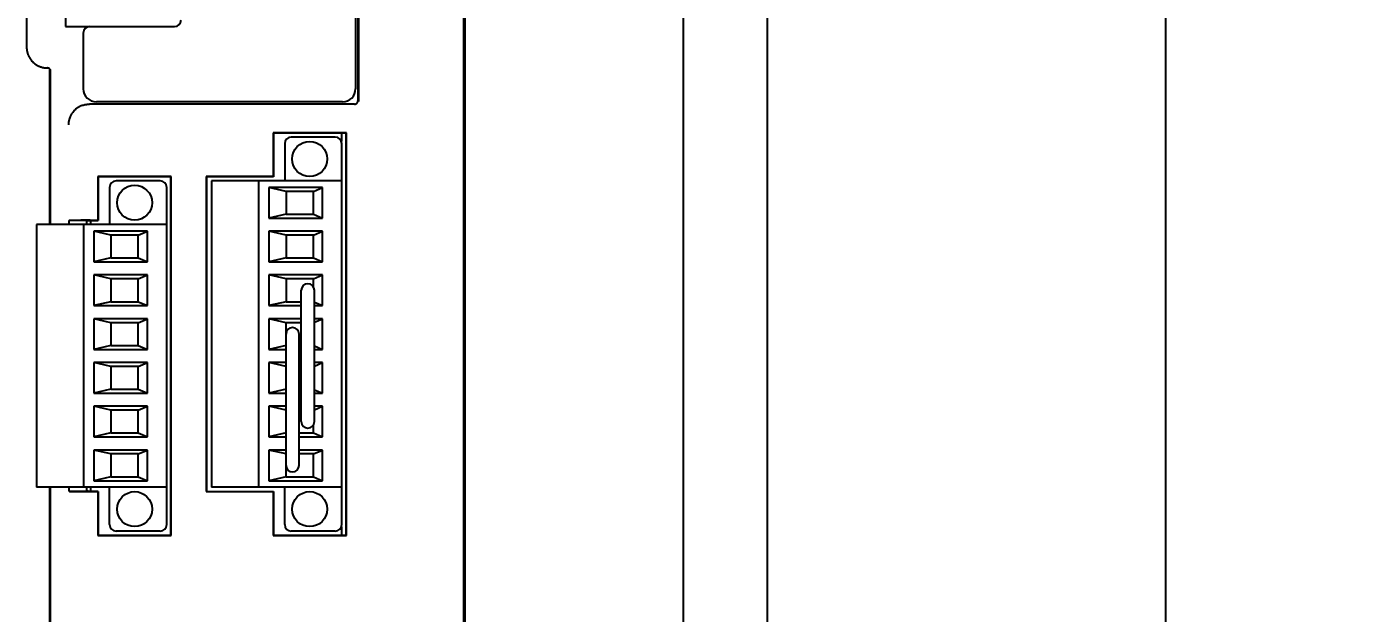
# Model space of a CAD drawing. Extents: x 0 to 34, y -0.3 to 21.7.
# Drawn here: x 17.28 to 24.87, y 8.44 to 11.79 of the extents above; entities that cross this region are included whole.
import ezdxf
from ezdxf.enums import TextEntityAlignment as Align

# ---------------------------------------------------------------- set-up
doc = ezdxf.new("R2010")
doc.units = 0
doc.header["$LTSCALE"] = 1.87
doc.layers.get('0').update_dxf_attribs({"linetype": 'CONTINUOUS'})
doc.dimstyles.get("Standard").update_dxf_attribs({"dimtxt": 2.5, "dimasz": 2.5, "dimexe": 1.25, "dimexo": 0.625, "dimtad": 1, "dimcen": 2.5, "dimazin": 3, "dimtfac": 1, "dimtmove": 0, "dimatfit": 3})

# ---------------------------------------------------------------- blocks, each defined once
blk = doc.blocks.new('*D1')
at = {"color": 2, "linetype": 'CONTINUOUS'}
for p, q in [((21.5597, 16.4745), (23.9119, 16.4745)), ((23.7869, 16.4745), (23.7869, 13.205)), ((23.7869, 7.7245), (23.7869, 12.645)), ((21.5597, 7.7245), (23.9119, 7.7245))]:
    blk.add_line(p, q, dxfattribs=at)
for points in [[(23.8181, 16.287), (23.7869, 16.4745), (23.7556, 16.287), (23.8181, 16.287)], [(23.7556, 7.912), (23.7869, 7.7245), (23.8181, 7.912), (23.7556, 7.912)]]:
    blk.add_lwpolyline(points, dxfattribs=at)
for s, p, p2 in [('7.000', (23.3389, 12.965), (23.9789, 12.965)), ('[', (23.3389, 12.725), (23.4669, 12.725)), ('177,8', (23.4669, 12.725), (24.1069, 12.725)), (']', (24.1069, 12.725), (24.2349, 12.725))]:
    blk.add_text(s, height=0.16, dxfattribs=at).set_placement(p, p2, align=Align.FIT)
blk = doc.blocks.new('*D5')
at = {"color": 2, "linetype": 'CONTINUOUS'}
for p, q in [((19.7275, 17.1406), (21.6658, 17.1406)), ((21.813, 17.1406), (21.8727, 17.1406)), ((22.1101, 17.1406), (25.065, 17.1406)), ((24.94, 17.1406), (24.94, 14.2146)), ((24.94, 7.0583), (24.94, 13.6546)), ((19.7275, 7.0583), (25.065, 7.0583))]:
    blk.add_line(p, q, dxfattribs=at)
for points in [[(24.9713, 16.9531), (24.94, 17.1406), (24.9088, 16.9531), (24.9713, 16.9531)], [(24.9088, 7.2458), (24.94, 7.0583), (24.9713, 7.2458), (24.9088, 7.2458)]]:
    blk.add_lwpolyline(points, dxfattribs=at)
for s, p, p2 in [('8.07', (24.492, 13.9746), (25.004, 13.9746)), ('[', (24.492, 13.7346), (24.62, 13.7346)), ('204,9', (24.62, 13.7346), (25.26, 13.7346)), (']', (25.26, 13.7346), (25.388, 13.7346))]:
    blk.add_text(s, height=0.16, dxfattribs=at).set_placement(p, p2, align=Align.FIT)

msp = doc.modelspace()

# ---------------------------------------------------------------- linework, layer by layer
at = {"color": 7, "linetype": 'CONTINUOUS'}
for p, q in [((19.776, 16.9681), (19.776, 7.2308)), ((21.0322, 7.212), (21.0322, 16.987)), ((21.5097, 16.987), (21.5097, 7.212)), ((19.7837, 16.9008), (19.7837, 7.2981)), ((19.1728, 16.624), (19.1728, 11.3687)), ((19.176, 16.6273), (19.176, 11.3654)), ((19.1598, 16.5557), (19.1598, 11.4382)), ((17.2809, 14.5621), (17.2809, 11.6755)), ((17.5035, 14.4445), (17.5035, 11.7932)), ((17.5035, 11.7932), (17.5053, 11.795)), ((17.5035, 11.7932), (18.126, 11.7932)), ((17.6048, 11.7557), (17.6048, 11.4382)), ((17.4135, 10.662), (17.4135, 11.5507)), ((17.4184, 10.662), (17.4184, 11.5381)), ((19.154, 11.3499), (17.6398, 11.3499)), ((19.0848, 11.3632), (17.6798, 11.3632)), ((18.6885, 11.187), (18.6885, 10.937)), ((18.6885, 11.187), (18.6903, 11.1852)), ((19.1073, 11.187), (18.6885, 11.187)), ((18.6903, 11.1852), (18.6903, 10.9352)), ((19.1055, 11.1852), (18.6903, 11.1852)), ((19.0437, 11.162), (18.7924, 11.162)), ((19.0787, 11.1852), (19.0787, 11.1378)), ((19.1073, 11.187), (19.1055, 11.1852)), ((19.1055, 8.8887), (19.1055, 11.1852)), ((19.1073, 8.887), (19.1073, 11.187)), ((18.7549, 11.1245), (18.7549, 10.912)), ((19.0812, 8.9495), (19.0812, 11.1245)), ((17.6885, 10.937), (17.6885, 10.687)), ((17.6885, 10.937), (17.6903, 10.9352)), ((18.1073, 10.937), (17.6885, 10.937)), ((17.6903, 10.9352), (17.6903, 10.6852)), ((18.1055, 10.9352), (17.6903, 10.9352)), ((18.1073, 10.937), (18.1055, 10.9352)), ((18.1055, 8.8887), (18.1055, 10.9352)), ((18.1073, 8.887), (18.1073, 10.937)), ((18.3073, 10.937), (18.309, 10.9352)), ((18.3073, 10.937), (18.3073, 9.137)), ((18.6885, 10.937), (18.3073, 10.937)), ((18.309, 10.9352), (18.309, 9.1387)), ((18.6903, 10.9352), (18.309, 10.9352)), ((18.6885, 10.937), (18.6903, 10.9352)), ((17.7549, 10.8745), (17.7549, 10.662)), ((18.0437, 10.912), (17.7924, 10.912)), ((18.0812, 8.9495), (18.0812, 10.8745)), ((18.3374, 10.912), (18.3374, 9.162)), ((19.0812, 10.912), (18.3374, 10.912)), ((18.6062, 10.912), (18.6062, 9.162)), ((18.6649, 10.8745), (18.6649, 10.6995)), ((18.7624, 10.852), (18.6649, 10.8745)), ((18.9712, 10.8745), (18.6649, 10.8745)), ((18.7624, 10.852), (18.7624, 10.722)), ((18.9187, 10.852), (18.7624, 10.852)), ((18.9187, 10.852), (18.9712, 10.8745)), ((18.9187, 10.722), (18.9187, 10.852)), ((18.9712, 10.6995), (18.9712, 10.8745)), ((18.7624, 10.722), (18.6649, 10.6995)), ((18.7624, 10.722), (18.9187, 10.722)), ((18.9187, 10.722), (18.9712, 10.6995)), ((17.3374, 10.662), (17.3374, 9.162)), ((18.0812, 10.662), (17.3374, 10.662)), ((17.5243, 10.6848), (17.5244, 10.6849)), ((17.5243, 10.662), (17.5243, 10.6848)), ((17.6243, 10.6848), (17.5243, 10.6848)), ((17.5341, 10.6857), (17.5313, 10.6856)), ((17.5373, 10.6858), (17.5341, 10.6857)), ((17.541, 10.6859), (17.5373, 10.6858)), ((17.5474, 10.6861), (17.541, 10.6859)), ((17.5573, 10.6863), (17.5474, 10.6861)), ((17.5716, 10.6865), (17.5573, 10.6863)), ((17.5912, 10.6868), (17.5716, 10.6865)), ((17.6165, 10.6869), (17.5912, 10.6868)), ((17.6062, 10.662), (17.6062, 9.162)), ((17.6432, 10.687), (17.6165, 10.6869)), ((17.6243, 10.6848), (17.6244, 10.6849)), ((17.6243, 10.662), (17.6243, 10.6848)), ((17.6262, 10.685), (17.6271, 10.6851)), ((17.6271, 10.6851), (17.6281, 10.6851)), ((17.6281, 10.6851), (17.63, 10.6851)), ((17.63, 10.6851), (17.6323, 10.6852)), ((17.6323, 10.6852), (17.6356, 10.6852)), ((17.6356, 10.6852), (17.6403, 10.6852)), ((17.6403, 10.6852), (17.6903, 10.6852)), ((17.6432, 10.687), (17.6885, 10.687)), ((17.646, 10.6852), (17.646, 10.662)), ((17.6649, 10.6245), (17.6649, 10.4495)), ((17.7624, 10.602), (17.6649, 10.6245)), ((17.9712, 10.6245), (17.6649, 10.6245)), ((17.6885, 10.687), (17.6903, 10.6852)), ((17.9187, 10.602), (17.9712, 10.6245)), ((17.9712, 10.4495), (17.9712, 10.6245)), ((18.6649, 10.6995), (18.9712, 10.6995)), ((18.7624, 10.602), (18.6649, 10.6245)), ((18.6649, 10.6245), (18.6649, 10.4495)), ((18.9712, 10.6245), (18.6649, 10.6245)), ((18.9187, 10.602), (18.9712, 10.6245)), ((18.9712, 10.4495), (18.9712, 10.6245)), ((17.7624, 10.602), (17.7624, 10.472)), ((17.9187, 10.602), (17.7624, 10.602)), ((17.9187, 10.472), (17.9187, 10.602)), ((18.7624, 10.602), (18.7624, 10.472)), ((18.9187, 10.602), (18.7624, 10.602)), ((18.9187, 10.472), (18.9187, 10.602)), ((17.7624, 10.472), (17.6649, 10.4495)), ((17.6649, 10.4495), (17.9712, 10.4495)), ((17.7624, 10.472), (17.9187, 10.472)), ((17.9187, 10.472), (17.9712, 10.4495)), ((18.7624, 10.472), (18.6649, 10.4495)), ((18.6649, 10.4495), (18.9712, 10.4495)), ((18.7624, 10.472), (18.9187, 10.472)), ((18.9187, 10.472), (18.9712, 10.4495)), ((17.6649, 10.3745), (17.6649, 10.1995)), ((17.7624, 10.352), (17.6649, 10.3745)), ((17.9712, 10.3745), (17.6649, 10.3745)), ((17.7624, 10.352), (17.7624, 10.222)), ((17.9187, 10.352), (17.7624, 10.352)), ((17.9187, 10.352), (17.9712, 10.3745)), ((17.9187, 10.222), (17.9187, 10.352)), ((17.9712, 10.1995), (17.9712, 10.3745)), ((18.9712, 10.3745), (18.6649, 10.3745)), ((18.7624, 10.352), (18.6649, 10.3745)), ((18.6649, 10.3745), (18.6649, 10.1995)), ((18.9187, 10.352), (18.7624, 10.352)), ((18.7624, 10.352), (18.7624, 10.222)), ((18.9187, 10.352), (18.9712, 10.3745)), ((18.9187, 10.3076), (18.9187, 10.352)), ((18.9712, 10.1995), (18.9712, 10.3745)), ((18.8499, 9.537), (18.8499, 10.287)), ((18.9249, 9.537), (18.9249, 10.287)), ((17.7624, 10.222), (17.6649, 10.1995)), ((17.6649, 10.1995), (17.9712, 10.1995)), ((17.7624, 10.222), (17.9187, 10.222)), ((17.9187, 10.222), (17.9712, 10.1995)), ((18.7624, 10.222), (18.6649, 10.1995)), ((18.6649, 10.1995), (18.8499, 10.1995)), ((18.7624, 10.222), (18.8499, 10.222)), ((18.9249, 10.2193), (18.9712, 10.1995)), ((18.9249, 10.1995), (18.9712, 10.1995)), ((17.6649, 10.1245), (17.6649, 9.9495)), ((17.7624, 10.102), (17.6649, 10.1245)), ((17.9712, 10.1245), (17.6649, 10.1245)), ((17.7624, 10.102), (17.7624, 9.972)), ((17.9187, 10.102), (17.7624, 10.102)), ((17.9187, 10.102), (17.9712, 10.1245)), ((17.9187, 9.972), (17.9187, 10.102)), ((17.9712, 9.9495), (17.9712, 10.1245)), ((18.7624, 10.102), (18.6649, 10.1245)), ((18.8499, 10.1245), (18.6649, 10.1245)), ((18.6649, 10.1245), (18.6649, 9.9495)), ((18.8499, 10.102), (18.7624, 10.102)), ((18.7624, 9.222), (18.7624, 10.102)), ((18.9712, 10.1245), (18.9249, 10.1245)), ((18.9249, 10.1046), (18.9712, 10.1245)), ((18.9712, 9.9495), (18.9712, 10.1245)), ((18.8374, 9.287), (18.8374, 10.037)), ((17.7624, 9.972), (17.6649, 9.9495)), ((17.6649, 9.9495), (17.9712, 9.9495)), ((17.7624, 9.972), (17.9187, 9.972)), ((17.9187, 9.972), (17.9712, 9.9495)), ((18.7624, 9.972), (18.6649, 9.9495)), ((18.6649, 9.9495), (18.7624, 9.9495)), ((18.8374, 9.972), (18.8499, 9.972)), ((18.8374, 9.9495), (18.8499, 9.9495)), ((18.9249, 9.9693), (18.9712, 9.9495)), ((18.9249, 9.9495), (18.9712, 9.9495)), ((17.6649, 9.8745), (17.6649, 9.6995)), ((17.7624, 9.852), (17.6649, 9.8745)), ((17.9712, 9.8745), (17.6649, 9.8745)), ((17.9187, 9.852), (17.9712, 9.8745)), ((17.9712, 9.6995), (17.9712, 9.8745)), ((18.7624, 9.852), (18.6649, 9.8745)), ((18.7624, 9.8745), (18.6649, 9.8745)), ((18.6649, 9.8745), (18.6649, 9.6995)), ((18.8499, 9.8745), (18.8374, 9.8745)), ((18.9712, 9.8745), (18.9249, 9.8745)), ((18.9249, 9.8546), (18.9712, 9.8745)), ((18.9712, 9.6995), (18.9712, 9.8745)), ((17.7624, 9.852), (17.7624, 9.722)), ((17.9187, 9.852), (17.7624, 9.852)), ((17.9187, 9.722), (17.9187, 9.852)), ((18.8499, 9.852), (18.8374, 9.852)), ((17.7624, 9.722), (17.6649, 9.6995)), ((17.7624, 9.722), (17.9187, 9.722)), ((17.9187, 9.722), (17.9712, 9.6995)), ((18.7624, 9.722), (18.6649, 9.6995)), ((18.8374, 9.722), (18.8499, 9.722)), ((18.9249, 9.7193), (18.9712, 9.6995)), ((17.6649, 9.6995), (17.9712, 9.6995)), ((18.6649, 9.6995), (18.7624, 9.6995)), ((18.8374, 9.6995), (18.8499, 9.6995)), ((18.9249, 9.6995), (18.9712, 9.6995)), ((17.7624, 9.602), (17.6649, 9.6245)), ((17.6649, 9.6245), (17.6649, 9.4495)), ((17.9712, 9.6245), (17.6649, 9.6245)), ((17.9187, 9.602), (17.7624, 9.602)), ((17.7624, 9.602), (17.7624, 9.472)), ((17.9187, 9.602), (17.9712, 9.6245)), ((17.9187, 9.472), (17.9187, 9.602)), ((17.9712, 9.4495), (17.9712, 9.6245)), ((18.7624, 9.6245), (18.6649, 9.6245)), ((18.7624, 9.602), (18.6649, 9.6245)), ((18.6649, 9.6245), (18.6649, 9.4495)), ((18.8499, 9.6245), (18.8374, 9.6245)), ((18.8499, 9.602), (18.8374, 9.602)), ((18.9712, 9.6245), (18.9249, 9.6245)), ((18.9249, 9.6046), (18.9712, 9.6245)), ((18.9712, 9.4495), (18.9712, 9.6245)), ((18.9187, 9.472), (18.9187, 9.5163)), ((17.7624, 9.472), (17.6649, 9.4495)), ((17.6649, 9.4495), (17.9712, 9.4495)), ((17.7624, 9.472), (17.9187, 9.472)), ((17.9187, 9.472), (17.9712, 9.4495)), ((18.7624, 9.472), (18.6649, 9.4495)), ((18.6649, 9.4495), (18.7624, 9.4495)), ((18.8374, 9.472), (18.9187, 9.472)), ((18.8374, 9.4495), (18.9712, 9.4495)), ((18.9187, 9.472), (18.9712, 9.4495)), ((17.7624, 9.352), (17.6649, 9.3745)), ((17.6649, 9.3745), (17.6649, 9.1995)), ((17.9712, 9.3745), (17.6649, 9.3745)), ((17.9187, 9.352), (17.7624, 9.352)), ((17.7624, 9.352), (17.7624, 9.222)), ((17.9187, 9.352), (17.9712, 9.3745)), ((17.9187, 9.222), (17.9187, 9.352)), ((17.9712, 9.1995), (17.9712, 9.3745)), ((18.7624, 9.352), (18.6649, 9.3745)), ((18.7624, 9.3745), (18.6649, 9.3745)), ((18.6649, 9.3745), (18.6649, 9.1995)), ((18.9712, 9.3745), (18.8374, 9.3745)), ((18.9187, 9.352), (18.8374, 9.352)), ((18.9187, 9.352), (18.9712, 9.3745)), ((18.9187, 9.222), (18.9187, 9.352)), ((18.9712, 9.1995), (18.9712, 9.3745)), ((17.7624, 9.222), (17.6649, 9.1995)), ((17.6649, 9.1995), (17.9712, 9.1995)), ((17.7624, 9.222), (17.9187, 9.222)), ((17.9187, 9.222), (17.9712, 9.1995)), ((18.7624, 9.222), (18.6649, 9.1995)), ((18.6649, 9.1995), (18.9712, 9.1995)), ((18.7624, 9.222), (18.9187, 9.222)), ((18.9187, 9.222), (18.9712, 9.1995)), ((18.0812, 9.162), (17.3374, 9.162)), ((17.4135, 7.212), (17.4135, 9.162)), ((17.4184, 7.1933), (17.4184, 9.162)), ((17.5243, 9.1391), (17.5243, 9.162)), ((17.5243, 9.1391), (17.5244, 9.139)), ((17.5243, 9.1391), (17.6243, 9.1391)), ((17.5341, 9.1382), (17.5373, 9.1381)), ((17.5373, 9.1381), (17.541, 9.138)), ((17.541, 9.138), (17.5474, 9.1378)), ((17.5474, 9.1378), (17.5546, 9.1377)), ((17.5546, 9.1377), (17.5686, 9.1374)), ((17.5686, 9.1374), (17.5878, 9.1372)), ((17.5878, 9.1372), (17.6128, 9.137)), ((17.6128, 9.137), (17.6885, 9.137)), ((17.6243, 9.1391), (17.6243, 9.162)), ((17.6243, 9.1391), (17.6244, 9.139)), ((17.6287, 9.1388), (17.6276, 9.1389)), ((17.6307, 9.1388), (17.6287, 9.1388)), ((17.6339, 9.1387), (17.6307, 9.1388)), ((17.6384, 9.1387), (17.6339, 9.1387)), ((17.6903, 9.1387), (17.6384, 9.1387)), ((17.646, 9.162), (17.646, 9.1387)), ((17.6885, 9.137), (17.6903, 9.1387)), ((17.6885, 9.137), (17.6885, 8.887)), ((17.6903, 9.1387), (17.6903, 8.8887)), ((17.7549, 8.9495), (17.7549, 9.162)), ((18.3073, 9.137), (18.309, 9.1387)), ((18.3073, 9.137), (18.6885, 9.137)), ((18.309, 9.1387), (18.6903, 9.1387)), ((19.0812, 9.162), (18.3374, 9.162)), ((18.6885, 9.137), (18.6903, 9.1387)), ((18.6885, 9.137), (18.6885, 8.887)), ((18.6903, 9.1387), (18.6903, 8.8887)), ((18.7549, 8.9495), (18.7549, 9.162)), ((17.6885, 8.887), (17.6903, 8.8887)), ((17.6885, 8.887), (18.1073, 8.887)), ((17.6903, 8.8887), (18.1055, 8.8887)), ((18.0437, 8.912), (17.7924, 8.912)), ((18.1073, 8.887), (18.1055, 8.8887)), ((18.6885, 8.887), (18.6903, 8.8887)), ((18.6885, 8.887), (19.1073, 8.887)), ((18.6903, 8.8887), (19.1055, 8.8887)), ((19.0437, 8.912), (18.7924, 8.912)), ((19.0787, 8.9361), (19.0787, 8.8887)), ((19.1073, 8.887), (19.1055, 8.8887))]:
    msp.add_line(p, q, dxfattribs=at)
for points in [[(17.2809, 11.6755), (17.2809, 11.6719), (17.2811, 11.6682), (17.2814, 11.6646), (17.2818, 11.6609), (17.2823, 11.6573), (17.2829, 11.6537), (17.2836, 11.6501), (17.2845, 11.6466), (17.2854, 11.643), (17.2865, 11.6395), (17.2876, 11.6361), (17.2889, 11.6326), (17.2903, 11.6292), (17.2917, 11.6259), (17.2933, 11.6226), (17.295, 11.6194), (17.2968, 11.6162), (17.2987, 11.613), (17.3006, 11.6099), (17.3027, 11.6069), (17.3049, 11.604), (17.3071, 11.6011), (17.3094, 11.5983), (17.3119, 11.5955), (17.3144, 11.5929), (17.317, 11.5903), (17.3196, 11.5878), (17.3224, 11.5854), (17.3252, 11.583), (17.3281, 11.5808), (17.331, 11.5786), (17.334, 11.5766), (17.3371, 11.5746), (17.3402, 11.5727), (17.3434, 11.5709), (17.3467, 11.5692), (17.35, 11.5677), (17.3533, 11.5662), (17.3567, 11.5648), (17.3602, 11.5635), (17.3636, 11.5624), (17.3671, 11.5613), (17.3707, 11.5604), (17.3742, 11.5595), (17.3778, 11.5588), (17.3814, 11.5582), (17.385, 11.5577), (17.3887, 11.5573), (17.3923, 11.557), (17.396, 11.5569), (17.3996, 11.5568)], [(17.4184, 11.5381), (17.4184, 11.539), (17.4183, 11.5398), (17.4182, 11.5407), (17.418, 11.5416), (17.4178, 11.5425), (17.4176, 11.5433), (17.4173, 11.5442), (17.417, 11.545), (17.4167, 11.5458), (17.4163, 11.5466), (17.4159, 11.5474), (17.4154, 11.5482), (17.4149, 11.5489), (17.4144, 11.5496), (17.4138, 11.5503), (17.4132, 11.551), (17.4126, 11.5516), (17.4119, 11.5522), (17.4112, 11.5528), (17.4105, 11.5533), (17.4098, 11.5538), (17.409, 11.5543), (17.4082, 11.5547), (17.4074, 11.5551), (17.4066, 11.5555), (17.4058, 11.5558), (17.4049, 11.556), (17.404, 11.5563), (17.4032, 11.5565), (17.4023, 11.5566), (17.4014, 11.5567), (17.4005, 11.5568), (17.3996, 11.5568)], [(17.6021, 11.3438), (17.5996, 11.3429), (17.5971, 11.342), (17.5945, 11.341), (17.5919, 11.3399), (17.5894, 11.3387), (17.5868, 11.3375), (17.5842, 11.3362), (17.5816, 11.3348), (17.579, 11.3333), (17.5764, 11.3317), (17.5738, 11.3301), (17.5713, 11.3284), (17.5687, 11.3265), (17.5662, 11.3246), (17.5637, 11.3227), (17.5612, 11.3206), (17.5587, 11.3184), (17.5562, 11.3161), (17.5538, 11.3136), (17.5514, 11.3111), (17.549, 11.3085), (17.5467, 11.3058), (17.5445, 11.303), (17.5423, 11.3), (17.5401, 11.297), (17.5381, 11.2939), (17.5361, 11.2907), (17.5342, 11.2873), (17.5324, 11.2839), (17.5306, 11.2804), (17.529, 11.2767), (17.5275, 11.273), (17.5261, 11.2691), (17.5248, 11.2652), (17.5236, 11.2612), (17.5226, 11.2572), (17.5217, 11.2531), (17.521, 11.2489), (17.5204, 11.2448), (17.52, 11.2407), (17.5197, 11.2367), (17.5196, 11.2326)], [(17.6021, 11.3438), (17.6051, 11.3448), (17.6082, 11.3456), (17.6113, 11.3465), (17.6144, 11.3472), (17.6176, 11.3478), (17.6207, 11.3484), (17.6239, 11.3488), (17.627, 11.3492), (17.6302, 11.3495), (17.6334, 11.3497), (17.6366, 11.3499), (17.6398, 11.3499)], [(19.154, 11.3499), (19.1549, 11.3499), (19.1558, 11.35), (19.1567, 11.3501), (19.1575, 11.3503), (19.1584, 11.3504), (19.1593, 11.3507), (19.1601, 11.3509), (19.161, 11.3513), (19.1618, 11.3516), (19.1626, 11.352), (19.1634, 11.3524), (19.1641, 11.3529), (19.1649, 11.3534), (19.1656, 11.3539), (19.1663, 11.3545), (19.1669, 11.3551), (19.1676, 11.3557), (19.1682, 11.3564), (19.1688, 11.3571), (19.1693, 11.3578), (19.1698, 11.3585), (19.1703, 11.3593), (19.1707, 11.3601), (19.1711, 11.3609), (19.1714, 11.3617), (19.1717, 11.3625), (19.172, 11.3634), (19.1722, 11.3642), (19.1724, 11.3651), (19.1726, 11.366), (19.1727, 11.3669), (19.1727, 11.3678), (19.1728, 11.3687)], [(17.5313, 10.6856), (17.53, 10.6855), (17.5289, 10.6855), (17.5279, 10.6854), (17.5271, 10.6853), (17.5263, 10.6853), (17.5257, 10.6852), (17.5252, 10.6851), (17.5248, 10.6851), (17.5246, 10.685), (17.5244, 10.6849)], [(17.6244, 10.6849), (17.6245, 10.6849), (17.6246, 10.6849), (17.6247, 10.6849), (17.6249, 10.685), (17.6251, 10.685), (17.6254, 10.685), (17.6258, 10.685), (17.6262, 10.685)], [(17.5244, 9.139), (17.5246, 9.1389), (17.5248, 9.1389), (17.5252, 9.1388), (17.5257, 9.1387), (17.5263, 9.1387), (17.5271, 9.1386), (17.5279, 9.1385), (17.5289, 9.1385), (17.53, 9.1384), (17.5313, 9.1383), (17.5341, 9.1382)], [(17.6276, 9.1389), (17.6266, 9.1389), (17.6262, 9.1389), (17.6258, 9.1389), (17.6254, 9.1389), (17.6251, 9.1389), (17.6249, 9.139), (17.6247, 9.139), (17.6246, 9.139), (17.6245, 9.139), (17.6244, 9.139)]]:
    msp.add_lwpolyline(points, dxfattribs=at)
for centre in [(18.8974, 11.037), (17.8974, 10.787), (17.8974, 9.037), (18.8974, 9.037)]:
    msp.add_circle(centre, 0.1, dxfattribs=at)
for centre, radius, start, end in [((17.6423, 11.7557), 0.0375, 90, 180), ((18.126, 11.8307), 0.0375, 270, 360), ((17.6798, 11.4382), 0.075, 180, 270), ((19.0848, 11.4382), 0.075, 270, 360), ((18.7924, 11.1245), 0.0375, 90, 180), ((19.0437, 11.1245), 0.0375, 0, 90), ((17.7924, 10.8745), 0.0375, 90, 180), ((18.0437, 10.8745), 0.0375, 0, 90), ((18.8874, 10.287), 0.0375, 0, 180), ((18.7999, 10.037), 0.0375, 0, 180), ((18.8874, 9.537), 0.0375, 180, 360), ((18.7999, 9.287), 0.0375, 180, 360), ((17.7924, 8.9495), 0.0375, 180, 270), ((18.0437, 8.9495), 0.0375, 270, 360), ((18.7924, 8.9495), 0.0375, 180, 270), ((19.0437, 8.9495), 0.0375, 270, 360)]:
    msp.add_arc(centre, radius, start, end, dxfattribs=at)

# ---------------------------------------------------------------- dimensions: what is measured, and where the dimension line sits
at = {"color": 2, "linetype": 'CONTINUOUS'}
for base, p1, p2, picture, middle in [((24.94, 7.0583), (19.7275, 17.1406), (19.7275, 7.0583), '*D5', (24.94, 13.9346)), ((23.7869, 7.7245), (21.5597, 16.4745), (21.5597, 7.7245), '*D1', (23.7869, 12.925))]:
    dim = msp.add_linear_dim(base=base, p1=p1, p2=p2, angle=270, dimstyle='Standard', dxfattribs=at)
    dim.commit()
    dim.dimension.update_dxf_attribs({"geometry": picture, "text_midpoint": middle, "dimtype": 128})

doc.saveas('drawing.dxf')
